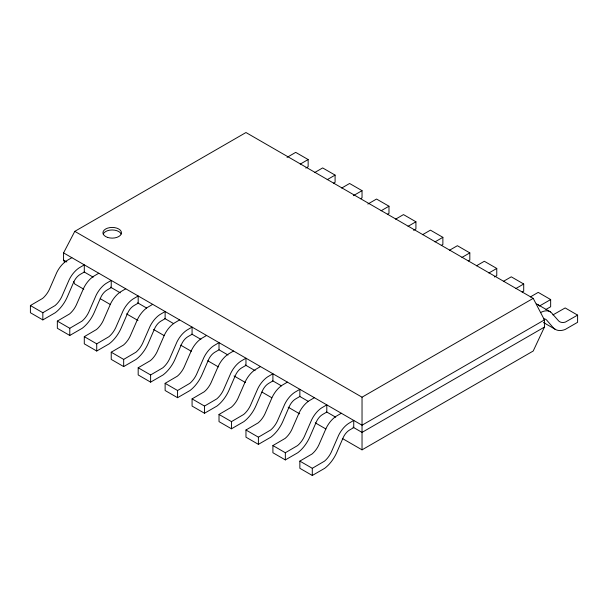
<?xml version="1.0" encoding="UTF-8"?>
<svg xmlns="http://www.w3.org/2000/svg" width="608" height="608" viewBox="0 0 608 608"><rect width="100%" height="100%" fill="white"/><g stroke="black" fill="none" stroke-linecap="round" stroke-linejoin="round"><path stroke-width="0.91" d="M64.767 262.633L63.566 260.072L63.566 252.89L74.792 231.352L245.966 132.529L533.208 298.361L544.434 319.907L544.434 327.089L533.208 351.021L362.034 449.844L342.342 438.474M71.858 257.678L66.568 260.779A19.745 11.4 -60 0 0 56.757 272.506L49.301 289.598A16.614 9.591 -60 0 1 42.644 298.384L30.4 305.543L30.4 312.725L42.834 319.907L55.275 312.725A25.414 14.676 -60 0 0 67.382 296.742L73.705 282.135A10.944 6.316 -60 0 1 80.142 274.428L84.292 272.034L84.292 264.86L79.002 267.961A19.745 11.4 -60 0 0 69.198 279.688L61.735 296.78A16.614 9.591 -60 0 1 55.077 305.566L42.834 312.725L30.4 305.543M287.029 157.381L295.708 152.372L308.142 159.547L308.142 166.729L305.816 168.074M98.8 273.235L93.51 276.336A19.745 11.4 -60 0 0 83.706 288.063L76.243 305.155A16.614 9.591 -60 0 1 69.586 313.941L57.342 321.1L57.342 328.282L69.783 335.464L82.217 328.282A25.414 14.676 -60 0 0 94.331 312.299L100.647 297.692A10.944 6.316 -60 0 1 107.092 289.986L111.234 287.592L111.234 280.417L105.952 283.518A19.745 11.4 -60 0 0 96.14 295.245L88.684 312.337A16.614 9.591 -60 0 1 82.027 321.123L69.783 328.282L57.342 321.1M300.253 164.107L308.142 159.547M314.769 172.482L322.658 167.93L335.092 175.104L335.092 182.286L333.534 183.183M125.742 288.792L120.46 291.893A19.745 11.4 -60 0 0 110.648 303.62L103.193 320.712A16.614 9.591 -60 0 1 96.535 329.498L84.292 336.657L84.292 343.839L96.725 351.021L109.166 343.839A25.414 14.676 -60 0 0 121.273 327.856L127.596 313.249A10.944 6.316 -60 0 1 134.034 305.543L138.183 303.149L138.183 295.974L132.894 299.075A19.745 11.4 -60 0 0 123.082 310.802L115.626 327.894A16.614 9.591 -60 0 1 108.969 336.68L96.725 343.839L84.292 336.657M327.203 179.664L335.092 175.104M341.711 188.039L349.6 183.487L362.034 190.661L362.034 197.843L360.483 198.74M152.692 304.35L147.402 307.45A19.745 11.4 -60 0 0 137.598 319.177L130.135 336.27A16.614 9.591 -60 0 1 123.477 345.055L111.234 352.214L111.234 359.396L123.675 366.578L136.108 359.396A25.414 14.676 -60 0 0 148.223 343.414L154.538 328.806A10.944 6.316 -60 0 1 160.983 321.1L165.125 318.706L165.125 311.532L159.836 314.632A19.745 11.4 -60 0 0 150.032 326.359L142.568 343.452A16.614 9.591 -60 0 1 135.918 352.237L123.675 359.396L111.234 352.214M353.362 195.677L362.034 190.661M367.87 204.052L376.542 199.044L388.983 206.218L388.983 213.4L387.425 214.297M179.634 319.907L174.352 323.008A19.745 11.4 -60 0 0 164.54 334.734L157.084 351.827A16.614 9.591 -60 0 1 150.427 360.612L138.183 367.772L138.183 374.954L150.617 382.136L163.058 374.954A25.414 14.676 -60 0 0 175.165 358.971L181.488 344.364A10.944 6.316 -60 0 1 187.925 336.657L192.075 334.263L192.075 327.089L186.785 330.19A19.745 11.4 -60 0 0 176.974 341.916L169.518 359.009A16.614 9.591 -60 0 1 162.86 367.794L150.617 374.954L138.183 367.772M381.094 210.778L388.983 206.218M395.603 219.154L403.492 214.601L415.925 221.776L415.925 228.958L413.592 230.303M206.583 335.464L201.294 338.565A19.745 11.4 -60 0 0 191.482 350.292L184.026 367.384A16.614 9.591 -60 0 1 177.369 376.17L165.125 383.329L165.125 390.511L177.566 397.693L190 390.511A25.414 14.676 -60 0 0 202.114 374.528L208.43 359.921A10.944 6.316 -60 0 1 214.875 352.214L219.017 349.82L228.015 355.011M408.036 226.336L415.925 221.776M422.545 234.711L430.434 230.151L442.875 237.333L442.875 244.515L441.317 245.412M233.525 351.021L228.236 354.122A19.745 11.4 -60 0 0 218.432 365.849L210.968 382.941A16.614 9.591 -60 0 1 204.318 391.727L192.075 398.886L192.075 406.068L204.508 413.25L216.942 406.068A25.414 14.676 -60 0 0 229.056 390.085L235.372 375.478A10.944 6.316 -60 0 1 241.817 367.772L245.966 365.378L245.966 358.196L240.677 361.296A19.745 11.4 -60 0 0 230.865 373.031L223.41 390.123A16.614 9.591 -60 0 1 216.752 398.909L204.508 406.068L192.075 398.886M165.125 383.329L177.566 390.511L189.81 383.352A16.614 9.591 -60 0 0 196.46 374.566L203.923 357.474A19.745 11.4 -60 0 1 213.727 345.747L219.017 342.638L219.017 349.82M434.986 241.893L442.875 237.333M449.494 250.268L457.383 245.708L469.817 252.89L469.817 260.072L468.266 260.969M260.475 366.578L255.185 369.679A19.745 11.4 -60 0 0 245.374 381.406L237.918 398.498A16.614 9.591 -60 0 1 231.26 407.284L219.017 414.443L219.017 421.625L231.458 428.8L243.892 421.625A25.414 14.676 -60 0 0 256.006 405.642L262.322 391.035A10.944 6.316 -60 0 1 268.766 383.329L272.908 380.935L272.908 373.753L267.619 376.854A19.745 11.4 -60 0 0 257.815 388.588L250.352 405.68A16.614 9.591 -60 0 1 243.694 414.466L231.458 421.625L219.017 414.443M461.928 257.442L469.817 252.89M476.436 265.825L484.325 261.265L496.766 268.447L496.766 275.629L494.433 276.974M287.417 382.136L282.127 385.236A19.745 11.4 -60 0 0 272.323 396.963L264.86 414.056A16.614 9.591 -60 0 1 258.21 422.841L245.966 430L245.966 437.182L258.4 444.357L270.834 437.182A25.414 14.676 -60 0 0 282.948 421.2L289.264 406.592A10.944 6.316 -60 0 1 295.708 398.886L299.858 396.492L299.858 389.31L294.568 392.411A19.745 11.4 -60 0 0 284.757 404.145L277.301 421.238A16.614 9.591 -60 0 1 270.644 430.016L258.4 437.182L245.966 430M488.878 273L496.766 268.447M503.386 281.382L511.275 276.822L523.708 284.004L523.708 291.186L522.158 292.083M314.366 397.693L309.077 400.794A19.745 11.4 -60 0 0 299.265 412.52L291.81 429.613A16.614 9.591 -60 0 1 285.152 438.398L272.908 445.558L272.908 452.74L285.342 459.914L297.783 452.74A25.414 14.676 -60 0 0 309.898 436.757L316.213 422.15A10.944 6.316 -60 0 1 322.658 414.443L326.8 412.049L326.8 404.867L321.51 407.968A19.745 11.4 -60 0 0 311.706 419.702L304.243 436.795A16.614 9.591 -60 0 1 297.586 445.573L285.342 452.74L272.908 445.558M515.82 288.557L523.708 284.004M530.328 296.94L538.217 292.38L550.658 299.562L550.658 306.744L545.992 309.434M74.792 231.352L362.034 397.191L533.208 298.361M341.308 413.242L336.019 416.351A19.745 11.4 -60 0 0 326.215 428.078L318.752 445.17A16.614 9.591 -60 0 1 312.094 453.956L299.858 461.115L299.858 468.297L312.292 475.471L324.725 468.297A25.414 14.676 -60 0 0 336.84 452.314L343.155 437.707A10.944 6.316 -60 0 1 349.6 430L353.742 427.606L353.742 420.424L348.46 423.525A19.745 11.4 -60 0 0 338.648 435.252L331.193 452.352A16.614 9.591 -60 0 1 324.535 461.13L312.292 468.297L299.858 461.115M539.608 305.938L550.658 299.562M544.434 319.907L362.034 425.212L63.566 252.89M544.434 327.089L362.034 432.394L352.99 427.173M543.377 318.866A10.944 6.316 -60 0 1 546.736 320.173L553.052 327.484A25.414 14.676 -60 0 0 565.166 329.475L577.6 322.301L577.6 315.119L565.356 322.096A16.614 9.591 -60 0 1 558.699 320.994L551.243 312.52A19.745 11.4 -60 0 0 541.432 312.117L540.421 312.649M552.923 314.914L565.166 307.937L577.6 315.119M538.057 304.768L550.498 311.942M543.75 322.681L555.408 329.414M63.566 260.072L66.85 261.972M84.117 271.936L93.161 277.164M110.428 287.128L120.3 292.828M137.568 302.799L146.612 308.02M164.7 318.463L173.744 323.684M191.832 334.126L200.876 339.348M245.275 364.982L255.147 370.682M272.414 380.646L281.458 385.867M299.546 396.317L308.59 401.538M326.678 411.981L335.722 417.202M83.82 289.218L74.792 284.004L73.591 281.443M100.236 298.695L110.086 304.38M126.494 313.857L137.986 320.492M153.581 329.49L164.251 335.654M180.66 345.131L191.33 351.287M207.746 360.764L218.416 366.928M234.012 375.926L245.495 382.561M261.911 392.038L271.761 397.723M288.177 407.2L299.66 413.835M315.256 422.834L325.926 428.997M539.402 305.938L538.802 305.338A19.745 11.4 -60 0 0 536.37 303.97M362.034 397.191L362.034 449.844M312.292 468.297L312.292 475.471M285.342 452.74L285.342 459.914M258.4 437.182L258.4 444.357M231.458 421.625L231.458 428.8M204.508 406.068L204.508 413.25M177.566 390.511L177.566 397.693M150.617 374.954L150.617 382.136M123.675 359.396L123.675 366.578M96.725 343.839L96.725 351.021M69.783 328.282L69.783 335.464M42.834 312.725L42.834 319.907M103.254 233.936A9.264 5.35 0 0 1 112.199 229.968A9.264 5.35 0 0 1 121.144 233.936M544.844 323.008A25.414 14.676 -60 0 1 543.879 322.673M107.57 237.409A9.264 5.35 0 0 0 121.463 232.78A9.264 5.35 0 0 0 107.57 228.144A9.264 5.35 0 0 0 107.57 237.409"/></g></svg>
